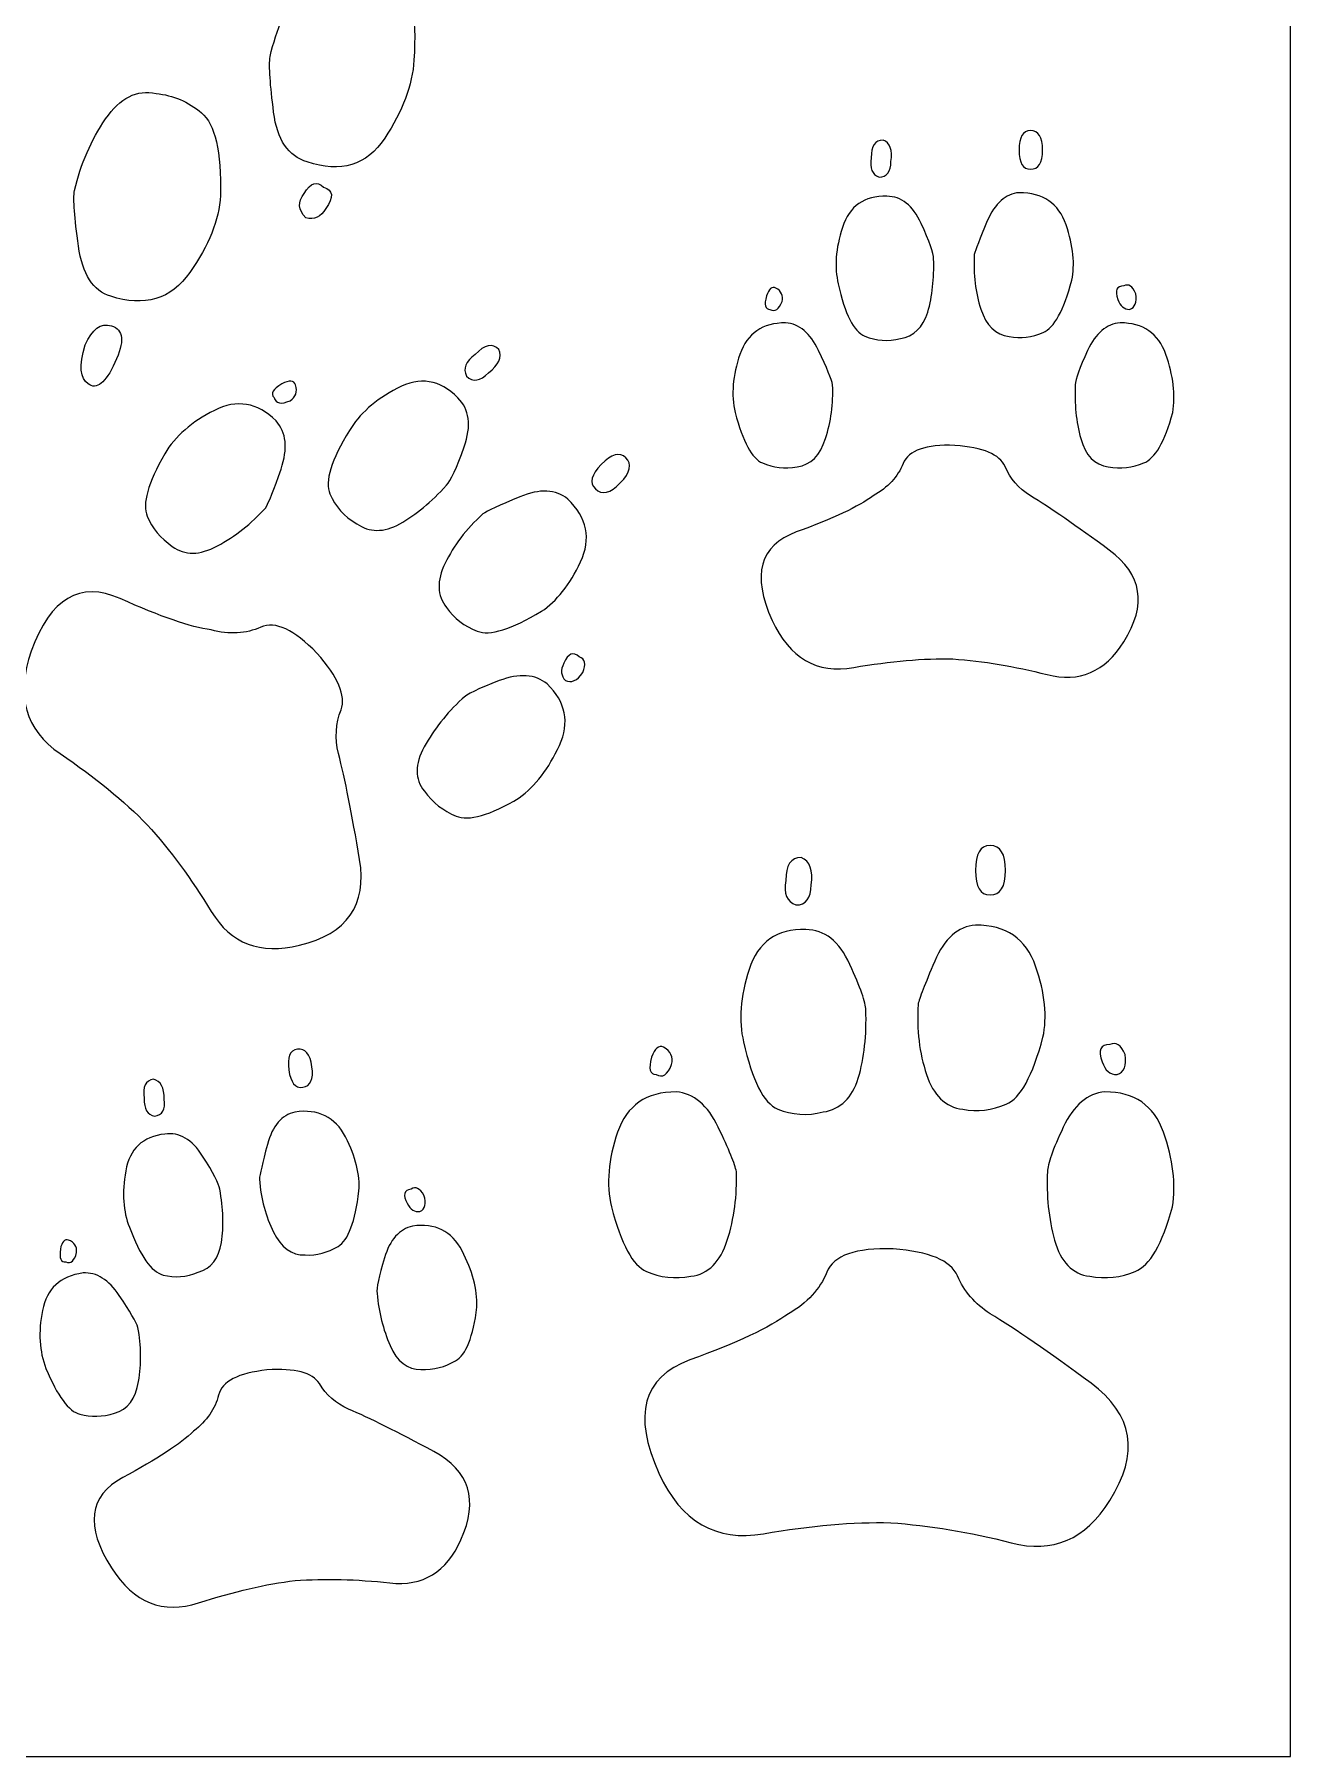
# Model space of a CAD drawing. Header units: centimetres. Extents: x -9.9 to 9.7, y -12.2 to 6.9.
# Drawn here: x -3.48 to -0.512, y -12.22 to -8.15 of the extents above; entities that cross this region are included whole.
import ezdxf

# ---------------------------------------------------------------- set-up
doc = ezdxf.new("R2010")
doc.units = ezdxf.units.CM
doc.header["$MEASUREMENT"] = 0
doc.layers.add('layer 1', color=7, linetype='Continuous')

msp = doc.modelspace()

# ---------------------------------------------------------------- linework, layer by layer
at = {"layer": 'layer 1', "color": 177, "lineweight": 9}
msp.add_lwpolyline([(-9.90571, -12.21967), (-0.51173, -12.21967), (-0.51173, 6.88143), (-9.90571, 6.88143), (-9.90571, -12.21967)], close=True, dxfattribs=at)
for points, knots in [([(-2.83544, -8.4515), (-2.75578, -8.4782), (-2.69476, -8.45978), (-2.6522, -8.39566), (-2.6522, -8.39566), (-2.60964, -8.33154), (-2.58638, -8.27003), (-2.58301, -8.21096), (-2.58301, -8.21096), (-2.57645, -8.10427), (-2.58885, -8.038), (-2.6202, -8.01214), (-2.6202, -8.01214), (-2.65213, -7.9861), (-2.68954, -7.96995), (-2.73277, -7.96487), (-2.73277, -7.96487), (-2.77682, -7.95826), (-2.81582, -7.97998), (-2.8501, -8.03121), (-2.8501, -8.03121), (-2.8838, -8.08261), (-2.90819, -8.13931), (-2.92305, -8.20266), (-2.92305, -8.20266), (-2.92594, -8.22544), (-2.92286, -8.26916), (-2.91458, -8.33422), (-2.91458, -8.33422), (-2.9063, -8.39929), (-2.88011, -8.43832), (-2.83544, -8.4515)], [0, 0, 0, 0, 0.1111111, 0.1111111, 0.1111111, 0.1111111, 0.2222222, 0.2222222, 0.2222222, 0.2222222, 0.3333333, 0.3333333, 0.3333333, 0.3333333, 0.4444444, 0.4444444, 0.4444444, 0.4444444, 0.5555556, 0.5555556, 0.5555556, 0.5555556, 0.6666667, 0.6666667, 0.6666667, 0.6666667, 0.7777778, 0.7777778, 0.7777778, 0.7777778, 1, 1, 1, 1]), ([(-3.29967, -8.76885), (-3.21983, -8.79496), (-3.15746, -8.7763), (-3.11255, -8.71287), (-3.11255, -8.71287), (-3.06764, -8.64945), (-3.04338, -8.58887), (-3.04036, -8.53098), (-3.04036, -8.53098), (-3.03837, -8.42678), (-3.05305, -8.36174), (-3.08498, -8.33571), (-3.08498, -8.33571), (-3.11615, -8.30926), (-3.15197, -8.29422), (-3.19226, -8.29), (-3.19226, -8.29), (-3.23797, -8.28035), (-3.27763, -8.29996), (-3.31156, -8.35001), (-3.31156, -8.35001), (-3.3455, -8.40006), (-3.37031, -8.456), (-3.38516, -8.51935), (-3.38516, -8.51935), (-3.38853, -8.53944), (-3.38546, -8.58316), (-3.37593, -8.6505), (-3.37593, -8.6505), (-3.36624, -8.71726), (-3.34081, -8.75671), (-3.29967, -8.76885)], [0, 0, 0, 0, 0.1111111, 0.1111111, 0.1111111, 0.1111111, 0.2222222, 0.2222222, 0.2222222, 0.2222222, 0.3333333, 0.3333333, 0.3333333, 0.3333333, 0.4444444, 0.4444444, 0.4444444, 0.4444444, 0.5555556, 0.5555556, 0.5555556, 0.5555556, 0.6666667, 0.6666667, 0.6666667, 0.6666667, 0.7777778, 0.7777778, 0.7777778, 0.7777778, 1, 1, 1, 1]), ([(-1.1262, -8.37775), (-1.10729, -8.37775), (-1.09762, -8.39287), (-1.09762, -8.42355), (-1.09762, -8.42355), (-1.09762, -8.4538), (-1.10729, -8.46892), (-1.1262, -8.46892), (-1.1262, -8.46892), (-1.14426, -8.46892), (-1.15309, -8.4538), (-1.15309, -8.42355), (-1.15309, -8.42355), (-1.15309, -8.39287), (-1.14426, -8.37775), (-1.1262, -8.37775)], [0, 0, 0, 0, 0.2, 0.2, 0.2, 0.2, 0.4, 0.4, 0.4, 0.4, 0.6, 0.6, 0.6, 0.6, 1, 1, 1, 1]), ([(-1.47452, -8.40001), (-1.45814, -8.40674), (-1.45183, -8.42355), (-1.45604, -8.45044), (-1.45604, -8.45044), (-1.45604, -8.47523), (-1.46528, -8.48741), (-1.48419, -8.48741), (-1.48419, -8.48741), (-1.50057, -8.48153), (-1.50688, -8.4664), (-1.50268, -8.44203), (-1.50268, -8.44203), (-1.50268, -8.41388), (-1.49343, -8.40001), (-1.47452, -8.40001)], [0, 0, 0, 0, 0.2, 0.2, 0.2, 0.2, 0.4, 0.4, 0.4, 0.4, 0.6, 0.6, 0.6, 0.6, 1, 1, 1, 1]), ([(-2.8386, -8.58347), (-2.8192, -8.5892), (-2.80297, -8.58184), (-2.79126, -8.56166), (-2.79126, -8.56166), (-2.77184, -8.5348), (-2.77397, -8.5182), (-2.79689, -8.51143), (-2.79689, -8.51143), (-2.812, -8.49548), (-2.82753, -8.50048), (-2.84214, -8.5262), (-2.84214, -8.5262), (-2.85831, -8.54635), (-2.85688, -8.5653), (-2.8386, -8.58347)], [0, 0, 0, 0, 0.2, 0.2, 0.2, 0.2, 0.4, 0.4, 0.4, 0.4, 0.6, 0.6, 0.6, 0.6, 1, 1, 1, 1]), ([(-1.4657, -8.53279), (-1.43125, -8.53279), (-1.40435, -8.55422), (-1.38461, -8.59708), (-1.38461, -8.59708), (-1.36486, -8.63952), (-1.35519, -8.66767), (-1.35519, -8.68069), (-1.35519, -8.68069), (-1.35351, -8.72733), (-1.35813, -8.76935), (-1.36906, -8.80633), (-1.36906, -8.80633), (-1.3804, -8.8433), (-1.40183, -8.86389), (-1.43377, -8.86893), (-1.43377, -8.86893), (-1.46318, -8.8765), (-1.49133, -8.87439), (-1.51738, -8.86347), (-1.51738, -8.86347), (-1.54385, -8.85255), (-1.56486, -8.81095), (-1.58041, -8.73952), (-1.58041, -8.73952), (-1.59007, -8.70128), (-1.58671, -8.65674), (-1.57032, -8.60632), (-1.57032, -8.60632), (-1.55394, -8.5559), (-1.51906, -8.53111), (-1.4657, -8.53279)], [0, 0, 0, 0, 0.1111111, 0.1111111, 0.1111111, 0.1111111, 0.2222222, 0.2222222, 0.2222222, 0.2222222, 0.3333333, 0.3333333, 0.3333333, 0.3333333, 0.4444444, 0.4444444, 0.4444444, 0.4444444, 0.5555556, 0.5555556, 0.5555556, 0.5555556, 0.6666667, 0.6666667, 0.6666667, 0.6666667, 0.7777778, 0.7777778, 0.7777778, 0.7777778, 1, 1, 1, 1]), ([(-1.15309, -8.52439), (-1.09636, -8.52439), (-1.05981, -8.5496), (-1.04216, -8.60002), (-1.04216, -8.60002), (-1.02493, -8.65044), (-1.02073, -8.69414), (-1.02872, -8.73111), (-1.02872, -8.73111), (-1.04762, -8.80254), (-1.07031, -8.84372), (-1.09636, -8.85465), (-1.09636, -8.85465), (-1.12284, -8.86599), (-1.14931, -8.86893), (-1.17662, -8.86389), (-1.17662, -8.86389), (-1.20855, -8.86011), (-1.23082, -8.83826), (-1.24343, -8.7996), (-1.24343, -8.7996), (-1.25645, -8.76053), (-1.26149, -8.71767), (-1.25897, -8.67061), (-1.25897, -8.67061), (-1.25645, -8.6601), (-1.24637, -8.63363), (-1.2283, -8.5912), (-1.2283, -8.5912), (-1.21023, -8.54918), (-1.18502, -8.52691), (-1.15309, -8.52439)], [0, 0, 0, 0, 0.1111111, 0.1111111, 0.1111111, 0.1111111, 0.2222222, 0.2222222, 0.2222222, 0.2222222, 0.3333333, 0.3333333, 0.3333333, 0.3333333, 0.4444444, 0.4444444, 0.4444444, 0.4444444, 0.5555556, 0.5555556, 0.5555556, 0.5555556, 0.6666667, 0.6666667, 0.6666667, 0.6666667, 0.7777778, 0.7777778, 0.7777778, 0.7777778, 1, 1, 1, 1]), ([(-1.72789, -8.7496), (-1.71486, -8.75717), (-1.70982, -8.76767), (-1.71318, -8.78154), (-1.71318, -8.78154), (-1.72075, -8.80044), (-1.72999, -8.80675), (-1.74176, -8.80002), (-1.74176, -8.80002), (-1.7531, -8.80002), (-1.75604, -8.78952), (-1.75016, -8.76809), (-1.75016, -8.76809), (-1.74428, -8.7517), (-1.73713, -8.7454), (-1.72789, -8.7496)], [0, 0, 0, 0, 0.2, 0.2, 0.2, 0.2, 0.4, 0.4, 0.4, 0.4, 0.6, 0.6, 0.6, 0.6, 1, 1, 1, 1]), ([(-0.9056, -8.74456), (-0.89426, -8.7391), (-0.88459, -8.74498), (-0.87745, -8.76305), (-0.87745, -8.76305), (-0.87409, -8.78364), (-0.87913, -8.79582), (-0.89216, -8.80002), (-0.89216, -8.80002), (-0.90518, -8.80002), (-0.91443, -8.79246), (-0.91947, -8.77649), (-0.91947, -8.77649), (-0.92745, -8.75548), (-0.92283, -8.74456), (-0.9056, -8.74456)], [0, 0, 0, 0, 0.2, 0.2, 0.2, 0.2, 0.4, 0.4, 0.4, 0.4, 0.6, 0.6, 0.6, 0.6, 1, 1, 1, 1]), ([(-3.35314, -8.97607), (-3.33264, -8.99106), (-3.3117, -8.97424), (-3.28973, -8.92577), (-3.28973, -8.92577), (-3.26624, -8.87647), (-3.26919, -8.84748), (-3.298, -8.83899), (-3.298, -8.83899), (-3.32327, -8.83153), (-3.34369, -8.84659), (-3.35984, -8.884), (-3.35984, -8.884), (-3.3744, -8.93338), (-3.37197, -8.96412), (-3.35314, -8.97607)], [0, 0, 0, 0, 0.2, 0.2, 0.2, 0.2, 0.4, 0.4, 0.4, 0.4, 0.6, 0.6, 0.6, 0.6, 1, 1, 1, 1]), ([(-1.70478, -8.83196), (-1.67243, -8.83448), (-1.6468, -8.85633), (-1.62705, -8.89708), (-1.62705, -8.89708), (-1.6073, -8.93826), (-1.59637, -8.96557), (-1.59385, -8.9786), (-1.59385, -8.9786), (-1.59217, -9.02272), (-1.59764, -9.06516), (-1.61066, -9.10549), (-1.61066, -9.10549), (-1.62327, -9.14541), (-1.64554, -9.16768), (-1.67747, -9.17188), (-1.67747, -9.17188), (-1.7073, -9.17692), (-1.73419, -9.17398), (-1.7594, -9.16306), (-1.7594, -9.16306), (-1.78461, -9.15255), (-1.80604, -9.11264), (-1.82411, -9.04373), (-1.82411, -9.04373), (-1.83378, -9.00213), (-1.82999, -8.95633), (-1.81277, -8.90633), (-1.81277, -8.90633), (-1.79554, -8.85675), (-1.75982, -8.83196), (-1.70478, -8.83196)], [0, 0, 0, 0, 0.1111111, 0.1111111, 0.1111111, 0.1111111, 0.2222222, 0.2222222, 0.2222222, 0.2222222, 0.3333333, 0.3333333, 0.3333333, 0.3333333, 0.4444444, 0.4444444, 0.4444444, 0.4444444, 0.5555556, 0.5555556, 0.5555556, 0.5555556, 0.6666667, 0.6666667, 0.6666667, 0.6666667, 0.7777778, 0.7777778, 0.7777778, 0.7777778, 1, 1, 1, 1]), ([(-0.91443, -8.83196), (-0.86022, -8.83196), (-0.82409, -8.85675), (-0.80644, -8.90633), (-0.80644, -8.90633), (-0.78879, -8.95633), (-0.78333, -9.00213), (-0.79006, -9.04373), (-0.79006, -9.04373), (-0.80896, -9.11264), (-0.83165, -9.15255), (-0.85854, -9.16306), (-0.85854, -9.16306), (-0.88502, -9.17398), (-0.91317, -9.17692), (-0.94258, -9.17188), (-0.94258, -9.17188), (-0.97451, -9.16768), (-0.99636, -9.14541), (-1.00729, -9.10549), (-1.00729, -9.10549), (-1.01821, -9.06516), (-1.02283, -9.02272), (-1.02031, -8.9786), (-1.02031, -8.9786), (-1.02031, -8.96557), (-1.01065, -8.93826), (-0.99132, -8.89708), (-0.99132, -8.89708), (-0.97199, -8.85633), (-0.94636, -8.83448), (-0.91443, -8.83196)], [0, 0, 0, 0, 0.1111111, 0.1111111, 0.1111111, 0.1111111, 0.2222222, 0.2222222, 0.2222222, 0.2222222, 0.3333333, 0.3333333, 0.3333333, 0.3333333, 0.4444444, 0.4444444, 0.4444444, 0.4444444, 0.5555556, 0.5555556, 0.5555556, 0.5555556, 0.6666667, 0.6666667, 0.6666667, 0.6666667, 0.7777778, 0.7777778, 0.7777778, 0.7777778, 1, 1, 1, 1]), ([(-2.38233, -8.89452), (-2.37434, -8.91286), (-2.38245, -8.93144), (-2.40701, -8.94992), (-2.40701, -8.94992), (-2.42651, -8.97001), (-2.44359, -8.97261), (-2.45891, -8.95773), (-2.45891, -8.95773), (-2.46756, -8.94008), (-2.46077, -8.92286), (-2.43819, -8.90642), (-2.43819, -8.90642), (-2.41604, -8.88361), (-2.39765, -8.87965), (-2.38233, -8.89452)], [0, 0, 0, 0, 0.2, 0.2, 0.2, 0.2, 0.4, 0.4, 0.4, 0.4, 0.6, 0.6, 0.6, 0.6, 1, 1, 1, 1]), ([(-2.86264, -8.97847), (-2.85803, -8.99484), (-2.86221, -9.00732), (-2.87584, -9.01591), (-2.87584, -9.01591), (-2.89684, -9.02528), (-2.90929, -9.02312), (-2.91354, -9.00842), (-2.91354, -9.00842), (-2.92273, -8.99949), (-2.91685, -8.98867), (-2.89522, -8.97593), (-2.89522, -8.97593), (-2.87757, -8.96728), (-2.86682, -8.96779), (-2.86264, -8.97847)], [0, 0, 0, 0, 0.2, 0.2, 0.2, 0.2, 0.4, 0.4, 0.4, 0.4, 0.6, 0.6, 0.6, 0.6, 1, 1, 1, 1]), ([(-2.47963, -9.00905), (-2.45171, -9.03615), (-2.44678, -9.07467), (-2.46449, -9.12493), (-2.46449, -9.12493), (-2.48187, -9.17486), (-2.49619, -9.20527), (-2.50644, -9.21582), (-2.50644, -9.21582), (-2.54176, -9.25494), (-2.57856, -9.28535), (-2.6165, -9.30671), (-2.6165, -9.30671), (-2.65478, -9.32775), (-2.68834, -9.32758), (-2.71819, -9.30654), (-2.71819, -9.30654), (-2.74797, -9.28953), (-2.76913, -9.26568), (-2.78164, -9.23634), (-2.78164, -9.23634), (-2.7945, -9.20666), (-2.7788, -9.15643), (-2.7352, -9.08632), (-2.7352, -9.08632), (-2.71295, -9.04773), (-2.67519, -9.01429), (-2.62225, -8.98632), (-2.62225, -8.98632), (-2.5693, -8.95836), (-2.52154, -8.96571), (-2.47963, -9.00905)], [0, 0, 0, 0, 0.1111111, 0.1111111, 0.1111111, 0.1111111, 0.2222222, 0.2222222, 0.2222222, 0.2222222, 0.3333333, 0.3333333, 0.3333333, 0.3333333, 0.4444444, 0.4444444, 0.4444444, 0.4444444, 0.5555556, 0.5555556, 0.5555556, 0.5555556, 0.6666667, 0.6666667, 0.6666667, 0.6666667, 0.7777778, 0.7777778, 0.7777778, 0.7777778, 1, 1, 1, 1]), ([(-2.9087, -9.06338), (-2.88446, -9.09087), (-2.88088, -9.12874), (-2.89695, -9.1773), (-2.89695, -9.1773), (-2.91334, -9.2262), (-2.92597, -9.25693), (-2.93417, -9.26946), (-2.93417, -9.26946), (-2.96752, -9.30653), (-3.00533, -9.33662), (-3.04762, -9.35906), (-3.04762, -9.35906), (-3.08923, -9.38149), (-3.12479, -9.38201), (-3.15397, -9.3603), (-3.15397, -9.3603), (-3.18211, -9.34091), (-3.20159, -9.31738), (-3.21342, -9.28869), (-3.21342, -9.28869), (-3.22559, -9.26035), (-3.21155, -9.21115), (-3.17198, -9.1411), (-3.17198, -9.1411), (-3.14709, -9.09979), (-3.10799, -9.06565), (-3.0547, -9.03869), (-3.0547, -9.03869), (-3.00174, -9.01207), (-2.9533, -9.02008), (-2.9087, -9.06338)], [0, 0, 0, 0, 0.1111111, 0.1111111, 0.1111111, 0.1111111, 0.2222222, 0.2222222, 0.2222222, 0.2222222, 0.3333333, 0.3333333, 0.3333333, 0.3333333, 0.4444444, 0.4444444, 0.4444444, 0.4444444, 0.5555556, 0.5555556, 0.5555556, 0.5555556, 0.6666667, 0.6666667, 0.6666667, 0.6666667, 0.7777778, 0.7777778, 0.7777778, 0.7777778, 1, 1, 1, 1]), ([(-2.08256, -9.1505), (-2.06724, -9.16537), (-2.07131, -9.18523), (-2.09544, -9.21008), (-2.09544, -9.21008), (-2.11924, -9.2346), (-2.13897, -9.23925), (-2.15429, -9.22438), (-2.15429, -9.22438), (-2.16893, -9.21016), (-2.16418, -9.19097), (-2.14038, -9.16645), (-2.14038, -9.16645), (-2.11625, -9.1416), (-2.0972, -9.13628), (-2.08256, -9.1505)], [0, 0, 0, 0, 0.2, 0.2, 0.2, 0.2, 0.4, 0.4, 0.4, 0.4, 0.6, 0.6, 0.6, 0.6, 1, 1, 1, 1]), ([(-1.30477, -9.12146), (-1.23796, -9.12608), (-1.19889, -9.14289), (-1.18628, -9.17104), (-1.18628, -9.17104), (-1.1741, -9.19961), (-1.15393, -9.22272), (-1.1262, -9.24079), (-1.1262, -9.24079), (-1.07998, -9.26852), (-1.01821, -9.31138), (-0.94006, -9.36894), (-0.94006, -9.36894), (-0.86233, -9.42609), (-0.85056, -9.49836), (-0.9056, -9.58533), (-0.9056, -9.58533), (-0.95014, -9.65676), (-1.01065, -9.68282), (-1.08712, -9.66307), (-1.08712, -9.66307), (-1.16401, -9.64332), (-1.23796, -9.63113), (-1.30939, -9.62609), (-1.30939, -9.62609), (-1.3783, -9.62441), (-1.45646, -9.63113), (-1.54385, -9.64626), (-1.54385, -9.64626), (-1.63125, -9.66139), (-1.69554, -9.62441), (-1.73671, -9.53491), (-1.73671, -9.53491), (-1.78503, -9.42735), (-1.76613, -9.35802), (-1.67957, -9.32609), (-1.67957, -9.32609), (-1.59301, -9.29457), (-1.53251, -9.266), (-1.49763, -9.24079), (-1.49763, -9.24079), (-1.46318, -9.22104), (-1.43965, -9.19541), (-1.42704, -9.16432), (-1.42704, -9.16432), (-1.41444, -9.13322), (-1.37368, -9.11894), (-1.30477, -9.12146)], [0, 0, 0, 0, 0.0769231, 0.0769231, 0.0769231, 0.0769231, 0.1538462, 0.1538462, 0.1538462, 0.1538462, 0.2307692, 0.2307692, 0.2307692, 0.2307692, 0.3076923, 0.3076923, 0.3076923, 0.3076923, 0.3846154, 0.3846154, 0.3846154, 0.3846154, 0.4615385, 0.4615385, 0.4615385, 0.4615385, 0.5384615, 0.5384615, 0.5384615, 0.5384615, 0.6153846, 0.6153846, 0.6153846, 0.6153846, 0.6923077, 0.6923077, 0.6923077, 0.6923077, 0.7692308, 0.7692308, 0.7692308, 0.7692308, 0.8461538, 0.8461538, 0.8461538, 0.8461538, 1, 1, 1, 1]), ([(-2.21971, -9.24816), (-2.17375, -9.29279), (-2.16396, -9.34197), (-2.18933, -9.39671), (-2.18933, -9.39671), (-2.21503, -9.45112), (-2.24601, -9.48983), (-2.28156, -9.51351), (-2.28156, -9.51351), (-2.35308, -9.55651), (-2.40385, -9.57203), (-2.43356, -9.56039), (-2.43356, -9.56039), (-2.46393, -9.54876), (-2.48769, -9.53032), (-2.50586, -9.50475), (-2.50586, -9.50475), (-2.52876, -9.47656), (-2.52961, -9.44134), (-2.50942, -9.4001), (-2.50942, -9.4001), (-2.48923, -9.35819), (-2.4596, -9.3195), (-2.42054, -9.28335), (-2.42054, -9.28335), (-2.41023, -9.27682), (-2.38124, -9.2633), (-2.33321, -9.24313), (-2.33321, -9.24313), (-2.28552, -9.2233), (-2.24757, -9.22508), (-2.21971, -9.24816)], [0, 0, 0, 0, 0.1111111, 0.1111111, 0.1111111, 0.1111111, 0.2222222, 0.2222222, 0.2222222, 0.2222222, 0.3333333, 0.3333333, 0.3333333, 0.3333333, 0.4444444, 0.4444444, 0.4444444, 0.4444444, 0.5555556, 0.5555556, 0.5555556, 0.5555556, 0.6666667, 0.6666667, 0.6666667, 0.6666667, 0.7777778, 0.7777778, 0.7777778, 0.7777778, 1, 1, 1, 1]), ([(-2.81232, -9.61263), (-2.76182, -9.66893), (-2.74338, -9.71329), (-2.75531, -9.74602), (-2.75531, -9.74602), (-2.76792, -9.77876), (-2.76976, -9.81335), (-2.7615, -9.84981), (-2.7615, -9.84981), (-2.74586, -9.90864), (-2.72953, -9.99195), (-2.71149, -10.10008), (-2.71149, -10.10008), (-2.69346, -10.20753), (-2.74078, -10.27534), (-2.8538, -10.30252), (-2.8538, -10.30252), (-2.94608, -10.32536), (-3.0156, -10.29887), (-3.06203, -10.22271), (-3.06203, -10.22271), (-3.1088, -10.14622), (-3.15914, -10.07817), (-3.21305, -10.01789), (-3.21305, -10.01789), (-3.26756, -9.96232), (-3.33618, -9.90629), (-3.41889, -9.84979), (-3.41889, -9.84979), (-3.50161, -9.7933), (-3.52461, -9.71276), (-3.48757, -9.60785), (-3.48757, -9.60785), (-3.4421, -9.48268), (-3.37224, -9.44138), (-3.27699, -9.48359), (-3.27699, -9.48359), (-3.18206, -9.52615), (-3.11056, -9.5506), (-3.06247, -9.55761), (-3.06247, -9.55761), (-3.01901, -9.56871), (-2.97978, -9.56645), (-2.94511, -9.55117), (-2.94511, -9.55117), (-2.91044, -9.53589), (-2.86617, -9.55638), (-2.81232, -9.61263)], [0, 0, 0, 0, 0.0769231, 0.0769231, 0.0769231, 0.0769231, 0.1538462, 0.1538462, 0.1538462, 0.1538462, 0.2307692, 0.2307692, 0.2307692, 0.2307692, 0.3076923, 0.3076923, 0.3076923, 0.3076923, 0.3846154, 0.3846154, 0.3846154, 0.3846154, 0.4615385, 0.4615385, 0.4615385, 0.4615385, 0.5384615, 0.5384615, 0.5384615, 0.5384615, 0.6153846, 0.6153846, 0.6153846, 0.6153846, 0.6923077, 0.6923077, 0.6923077, 0.6923077, 0.7692308, 0.7692308, 0.7692308, 0.7692308, 0.8461538, 0.8461538, 0.8461538, 0.8461538, 1, 1, 1, 1]), ([(-2.19239, -9.62126), (-2.1789, -9.62575), (-2.17569, -9.63812), (-2.18412, -9.65838), (-2.18412, -9.65838), (-2.19759, -9.67771), (-2.21126, -9.68362), (-2.22512, -9.67677), (-2.22512, -9.67677), (-2.23568, -9.66653), (-2.23722, -9.65313), (-2.22874, -9.63622), (-2.22874, -9.63622), (-2.21868, -9.61292), (-2.20634, -9.6077), (-2.19239, -9.62126)], [0, 0, 0, 0, 0.2, 0.2, 0.2, 0.2, 0.4, 0.4, 0.4, 0.4, 0.6, 0.6, 0.6, 0.6, 1, 1, 1, 1]), ([(-2.26829, -9.68513), (-2.22437, -9.72777), (-2.21459, -9.77628), (-2.2393, -9.83034), (-2.2393, -9.83034), (-2.26433, -9.88474), (-2.29593, -9.92615), (-2.3341, -9.95456), (-2.3341, -9.95456), (-2.40363, -9.99552), (-2.45342, -10.01002), (-2.48347, -9.99738), (-2.48347, -9.99738), (-2.51352, -9.9854), (-2.53864, -9.96564), (-2.55851, -9.93842), (-2.55851, -9.93842), (-2.58108, -9.90989), (-2.58126, -9.87466), (-2.55871, -9.83372), (-2.55871, -9.83372), (-2.53583, -9.79244), (-2.50619, -9.75442), (-2.46944, -9.72065), (-2.46944, -9.72065), (-2.4592, -9.7101), (-2.42988, -9.69557), (-2.38183, -9.67741), (-2.38183, -9.67741), (-2.3341, -9.65959), (-2.29615, -9.66205), (-2.26829, -9.68513)], [0, 0, 0, 0, 0.1111111, 0.1111111, 0.1111111, 0.1111111, 0.2222222, 0.2222222, 0.2222222, 0.2222222, 0.3333333, 0.3333333, 0.3333333, 0.3333333, 0.4444444, 0.4444444, 0.4444444, 0.4444444, 0.5555556, 0.5555556, 0.5555556, 0.5555556, 0.6666667, 0.6666667, 0.6666667, 0.6666667, 0.7777778, 0.7777778, 0.7777778, 0.7777778, 1, 1, 1, 1]), ([(-1.22176, -10.06687), (-1.19752, -10.06687), (-1.18513, -10.08626), (-1.18513, -10.12559), (-1.18513, -10.12559), (-1.18513, -10.16437), (-1.19752, -10.18376), (-1.22176, -10.18376), (-1.22176, -10.18376), (-1.24493, -10.18376), (-1.25624, -10.16437), (-1.25624, -10.12559), (-1.25624, -10.12559), (-1.25624, -10.08626), (-1.24493, -10.06687), (-1.22176, -10.06687)], [0, 0, 0, 0, 0.2, 0.2, 0.2, 0.2, 0.4, 0.4, 0.4, 0.4, 0.6, 0.6, 0.6, 0.6, 1, 1, 1, 1]), ([(-1.66831, -10.09542), (-1.6473, -10.10404), (-1.63922, -10.12559), (-1.64461, -10.16006), (-1.64461, -10.16006), (-1.64461, -10.19184), (-1.65646, -10.20746), (-1.6807, -10.20746), (-1.6807, -10.20746), (-1.70171, -10.19992), (-1.70979, -10.18053), (-1.7044, -10.14929), (-1.7044, -10.14929), (-1.7044, -10.1132), (-1.69255, -10.09542), (-1.66831, -10.09542)], [0, 0, 0, 0, 0.2, 0.2, 0.2, 0.2, 0.4, 0.4, 0.4, 0.4, 0.6, 0.6, 0.6, 0.6, 1, 1, 1, 1]), ([(-1.657, -10.26564), (-1.61283, -10.26564), (-1.57835, -10.29311), (-1.55304, -10.34805), (-1.55304, -10.34805), (-1.52772, -10.40246), (-1.51533, -10.43855), (-1.51533, -10.45524), (-1.51533, -10.45524), (-1.51318, -10.51503), (-1.5191, -10.5689), (-1.53311, -10.6163), (-1.53311, -10.6163), (-1.54765, -10.6637), (-1.57512, -10.6901), (-1.61606, -10.69656), (-1.61606, -10.69656), (-1.65377, -10.70626), (-1.68986, -10.70356), (-1.72325, -10.68956), (-1.72325, -10.68956), (-1.75719, -10.67555), (-1.78412, -10.62223), (-1.80405, -10.53066), (-1.80405, -10.53066), (-1.81644, -10.48164), (-1.81213, -10.42454), (-1.79112, -10.3599), (-1.79112, -10.3599), (-1.77012, -10.29526), (-1.72541, -10.26348), (-1.657, -10.26564)], [0, 0, 0, 0, 0.1111111, 0.1111111, 0.1111111, 0.1111111, 0.2222222, 0.2222222, 0.2222222, 0.2222222, 0.3333333, 0.3333333, 0.3333333, 0.3333333, 0.4444444, 0.4444444, 0.4444444, 0.4444444, 0.5555556, 0.5555556, 0.5555556, 0.5555556, 0.6666667, 0.6666667, 0.6666667, 0.6666667, 0.7777778, 0.7777778, 0.7777778, 0.7777778, 1, 1, 1, 1]), ([(-1.25624, -10.25486), (-1.18352, -10.25486), (-1.13666, -10.28718), (-1.11403, -10.35182), (-1.11403, -10.35182), (-1.09195, -10.41646), (-1.08656, -10.47248), (-1.0968, -10.51988), (-1.0968, -10.51988), (-1.12104, -10.61145), (-1.15012, -10.66424), (-1.18352, -10.67825), (-1.18352, -10.67825), (-1.21745, -10.69279), (-1.25139, -10.69656), (-1.2864, -10.6901), (-1.2864, -10.6901), (-1.32734, -10.68525), (-1.35589, -10.65724), (-1.37205, -10.60768), (-1.37205, -10.60768), (-1.38875, -10.55759), (-1.39521, -10.50265), (-1.39198, -10.44232), (-1.39198, -10.44232), (-1.38875, -10.42885), (-1.37582, -10.39492), (-1.35266, -10.34051), (-1.35266, -10.34051), (-1.3295, -10.28665), (-1.29718, -10.2581), (-1.25624, -10.25486)], [0, 0, 0, 0, 0.1111111, 0.1111111, 0.1111111, 0.1111111, 0.2222222, 0.2222222, 0.2222222, 0.2222222, 0.3333333, 0.3333333, 0.3333333, 0.3333333, 0.4444444, 0.4444444, 0.4444444, 0.4444444, 0.5555556, 0.5555556, 0.5555556, 0.5555556, 0.6666667, 0.6666667, 0.6666667, 0.6666667, 0.7777778, 0.7777778, 0.7777778, 0.7777778, 1, 1, 1, 1]), ([(-1.99312, -10.54358), (-1.97642, -10.55328), (-1.96996, -10.56675), (-1.97427, -10.58452), (-1.97427, -10.58452), (-1.98396, -10.60876), (-1.99581, -10.61684), (-2.0109, -10.60822), (-2.0109, -10.60822), (-2.02544, -10.60822), (-2.02921, -10.59476), (-2.02167, -10.56728), (-2.02167, -10.56728), (-2.01413, -10.54628), (-2.00497, -10.5382), (-1.99312, -10.54358)], [0, 0, 0, 0, 0.2, 0.2, 0.2, 0.2, 0.4, 0.4, 0.4, 0.4, 0.6, 0.6, 0.6, 0.6, 1, 1, 1, 1]), ([(-0.93897, -10.53712), (-0.92443, -10.53012), (-0.91204, -10.53766), (-0.90288, -10.56082), (-0.90288, -10.56082), (-0.89857, -10.58722), (-0.90503, -10.60284), (-0.92173, -10.60822), (-0.92173, -10.60822), (-0.93843, -10.60822), (-0.95028, -10.59853), (-0.95675, -10.57806), (-0.95675, -10.57806), (-0.96698, -10.55112), (-0.96105, -10.53712), (-0.93897, -10.53712)], [0, 0, 0, 0, 0.2, 0.2, 0.2, 0.2, 0.4, 0.4, 0.4, 0.4, 0.6, 0.6, 0.6, 0.6, 1, 1, 1, 1]), ([(-2.85858, -10.54847), (-2.83996, -10.54582), (-2.82832, -10.55937), (-2.82402, -10.58958), (-2.82402, -10.58958), (-2.81978, -10.61939), (-2.82718, -10.63565), (-2.84581, -10.63829), (-2.84581, -10.63829), (-2.86361, -10.64083), (-2.87442, -10.62716), (-2.87866, -10.59736), (-2.87866, -10.59736), (-2.88296, -10.56714), (-2.87638, -10.551), (-2.85858, -10.54847)], [0, 0, 0, 0, 0.2, 0.2, 0.2, 0.2, 0.4, 0.4, 0.4, 0.4, 0.6, 0.6, 0.6, 0.6, 1, 1, 1, 1]), ([(-3.19863, -10.61922), (-3.18154, -10.62355), (-3.17298, -10.63922), (-3.17335, -10.66631), (-3.17335, -10.66631), (-3.16987, -10.69073), (-3.17727, -10.70403), (-3.1959, -10.70668), (-3.1959, -10.70668), (-3.21287, -10.70318), (-3.2212, -10.68916), (-3.22047, -10.66456), (-3.22047, -10.66456), (-3.22442, -10.63683), (-3.21725, -10.62187), (-3.19863, -10.61922)], [0, 0, 0, 0, 0.2, 0.2, 0.2, 0.2, 0.4, 0.4, 0.4, 0.4, 0.6, 0.6, 0.6, 0.6, 1, 1, 1, 1]), ([(-1.96349, -10.64916), (-1.92202, -10.65239), (-1.88916, -10.6804), (-1.86384, -10.73265), (-1.86384, -10.73265), (-1.83853, -10.78544), (-1.82452, -10.82045), (-1.82129, -10.83715), (-1.82129, -10.83715), (-1.81913, -10.89371), (-1.82614, -10.94811), (-1.84283, -10.99983), (-1.84283, -10.99983), (-1.85899, -11.051), (-1.88754, -11.07955), (-1.92848, -11.08493), (-1.92848, -11.08493), (-1.96673, -11.0914), (-2.0012, -11.08763), (-2.03352, -11.07362), (-2.03352, -11.07362), (-2.06584, -11.06016), (-2.09331, -11.00898), (-2.11647, -10.92064), (-2.11647, -10.92064), (-2.12886, -10.86732), (-2.12401, -10.8086), (-2.10193, -10.7445), (-2.10193, -10.7445), (-2.07984, -10.68094), (-2.03406, -10.64916), (-1.96349, -10.64916)], [0, 0, 0, 0, 0.1111111, 0.1111111, 0.1111111, 0.1111111, 0.2222222, 0.2222222, 0.2222222, 0.2222222, 0.3333333, 0.3333333, 0.3333333, 0.3333333, 0.4444444, 0.4444444, 0.4444444, 0.4444444, 0.5555556, 0.5555556, 0.5555556, 0.5555556, 0.6666667, 0.6666667, 0.6666667, 0.6666667, 0.7777778, 0.7777778, 0.7777778, 0.7777778, 1, 1, 1, 1]), ([(-0.95028, -10.64916), (-0.88079, -10.64916), (-0.83447, -10.68094), (-0.81185, -10.7445), (-0.81185, -10.7445), (-0.78922, -10.8086), (-0.78222, -10.86732), (-0.79084, -10.92064), (-0.79084, -10.92064), (-0.81508, -11.00898), (-0.84417, -11.06016), (-0.87864, -11.07362), (-0.87864, -11.07362), (-0.91258, -11.08763), (-0.94867, -11.0914), (-0.98637, -11.08493), (-0.98637, -11.08493), (-1.02731, -11.07955), (-1.05532, -11.051), (-1.06932, -10.99983), (-1.06932, -10.99983), (-1.08333, -10.94811), (-1.08925, -10.89371), (-1.08602, -10.83715), (-1.08602, -10.83715), (-1.08602, -10.82045), (-1.07363, -10.78544), (-1.04886, -10.73265), (-1.04886, -10.73265), (-1.02408, -10.6804), (-0.99122, -10.65239), (-0.95028, -10.64916)], [0, 0, 0, 0, 0.1111111, 0.1111111, 0.1111111, 0.1111111, 0.2222222, 0.2222222, 0.2222222, 0.2222222, 0.3333333, 0.3333333, 0.3333333, 0.3333333, 0.4444444, 0.4444444, 0.4444444, 0.4444444, 0.5555556, 0.5555556, 0.5555556, 0.5555556, 0.6666667, 0.6666667, 0.6666667, 0.6666667, 0.7777778, 0.7777778, 0.7777778, 0.7777778, 1, 1, 1, 1]), ([(-2.86453, -10.6967), (-2.80864, -10.68876), (-2.7691, -10.70847), (-2.74464, -10.75567), (-2.74464, -10.75567), (-2.72061, -10.80293), (-2.71034, -10.84539), (-2.71303, -10.88294), (-2.71303, -10.88294), (-2.72164, -10.95596), (-2.73823, -10.9997), (-2.76236, -11.01412), (-2.76236, -11.01412), (-2.78685, -11.029), (-2.81252, -11.03561), (-2.84013, -11.03447), (-2.84013, -11.03447), (-2.87212, -11.03522), (-2.89712, -11.01682), (-2.91496, -10.9805), (-2.91496, -10.9805), (-2.93326, -10.94383), (-2.94424, -10.90231), (-2.94835, -10.8556), (-2.94835, -10.8556), (-2.94734, -10.8449), (-2.94111, -10.8174), (-2.92926, -10.77306), (-2.92926, -10.77306), (-2.91735, -10.72914), (-2.89563, -10.70366), (-2.86453, -10.6967)], [0, 0, 0, 0, 0.1111111, 0.1111111, 0.1111111, 0.1111111, 0.2222222, 0.2222222, 0.2222222, 0.2222222, 0.3333333, 0.3333333, 0.3333333, 0.3333333, 0.4444444, 0.4444444, 0.4444444, 0.4444444, 0.5555556, 0.5555556, 0.5555556, 0.5555556, 0.6666667, 0.6666667, 0.6666667, 0.6666667, 0.7777778, 0.7777778, 0.7777778, 0.7777778, 1, 1, 1, 1]), ([(-3.17133, -10.74879), (-3.13738, -10.74396), (-3.10789, -10.76131), (-3.08242, -10.80076), (-3.08242, -10.80076), (-3.05702, -10.8398), (-3.04356, -10.86618), (-3.04173, -10.87902), (-3.04173, -10.87902), (-3.03354, -10.92473), (-3.0322, -10.96677), (-3.03778, -11.00473), (-3.03778, -11.00473), (-3.04378, -11.04275), (-3.06201, -11.06603), (-3.09276, -11.07548), (-3.09276, -11.07548), (-3.12067, -11.08705), (-3.1487, -11.08892), (-3.1759, -11.08181), (-3.1759, -11.08181), (-3.20351, -11.07476), (-3.23004, -11.03672), (-3.25536, -10.96853), (-3.25536, -10.96853), (-3.27024, -10.93222), (-3.27317, -10.88787), (-3.26409, -10.8359), (-3.26409, -10.8359), (-3.25502, -10.78393), (-3.22413, -10.75462), (-3.17133, -10.74879)], [0, 0, 0, 0, 0.1111111, 0.1111111, 0.1111111, 0.1111111, 0.2222222, 0.2222222, 0.2222222, 0.2222222, 0.3333333, 0.3333333, 0.3333333, 0.3333333, 0.4444444, 0.4444444, 0.4444444, 0.4444444, 0.5555556, 0.5555556, 0.5555556, 0.5555556, 0.6666667, 0.6666667, 0.6666667, 0.6666667, 0.7777778, 0.7777778, 0.7777778, 0.7777778, 1, 1, 1, 1]), ([(-2.58986, -10.87893), (-2.57944, -10.87196), (-2.5691, -10.8764), (-2.55953, -10.8932), (-2.55953, -10.8932), (-2.55333, -10.91301), (-2.55659, -10.92572), (-2.56884, -10.93169), (-2.56884, -10.93169), (-2.58167, -10.93351), (-2.59184, -10.92736), (-2.59904, -10.91233), (-2.59904, -10.91233), (-2.60985, -10.89276), (-2.60683, -10.88134), (-2.58986, -10.87893)], [0, 0, 0, 0, 0.2, 0.2, 0.2, 0.2, 0.4, 0.4, 0.4, 0.4, 0.6, 0.6, 0.6, 0.6, 1, 1, 1, 1]), ([(-2.5863, -10.96627), (-2.5329, -10.95867), (-2.49383, -10.97803), (-2.46949, -11.0244), (-2.46949, -11.0244), (-2.4451, -11.07119), (-2.4333, -11.11555), (-2.43409, -11.15747), (-2.43409, -11.15747), (-2.44307, -11.22801), (-2.45982, -11.27051), (-2.48485, -11.28463), (-2.48485, -11.28463), (-2.50939, -11.2991), (-2.53672, -11.30594), (-2.5664, -11.3051), (-2.5664, -11.3051), (-2.59845, -11.30543), (-2.62309, -11.28656), (-2.63945, -11.24876), (-2.63945, -11.24876), (-2.65587, -11.21055), (-2.66637, -11.16939), (-2.67006, -11.12557), (-2.67006, -11.12557), (-2.67189, -11.11274), (-2.6662, -11.08448), (-2.65293, -11.04121), (-2.65293, -11.04121), (-2.6396, -10.99834), (-2.61741, -10.97323), (-2.5863, -10.96627)], [0, 0, 0, 0, 0.1111111, 0.1111111, 0.1111111, 0.1111111, 0.2222222, 0.2222222, 0.2222222, 0.2222222, 0.3333333, 0.3333333, 0.3333333, 0.3333333, 0.4444444, 0.4444444, 0.4444444, 0.4444444, 0.5555556, 0.5555556, 0.5555556, 0.5555556, 0.6666667, 0.6666667, 0.6666667, 0.6666667, 0.7777778, 0.7777778, 0.7777778, 0.7777778, 1, 1, 1, 1]), ([(-3.39925, -10.99913), (-3.38535, -11.00476), (-3.37891, -11.0144), (-3.38028, -11.02853), (-3.38028, -11.02853), (-3.38508, -11.04822), (-3.39331, -11.05573), (-3.40584, -11.05075), (-3.40584, -11.05075), (-3.41702, -11.05234), (-3.42139, -11.0424), (-3.41859, -11.02047), (-3.41859, -11.02047), (-3.4151, -11.0035), (-3.40894, -10.99629), (-3.39925, -10.99913)], [0, 0, 0, 0, 0.2, 0.2, 0.2, 0.2, 0.4, 0.4, 0.4, 0.4, 0.6, 0.6, 0.6, 0.6, 1, 1, 1, 1]), ([(-1.45069, -11.02029), (-1.36505, -11.02622), (-1.31495, -11.04777), (-1.29879, -11.08386), (-1.29879, -11.08386), (-1.28317, -11.12048), (-1.25731, -11.15011), (-1.22176, -11.17327), (-1.22176, -11.17327), (-1.16251, -11.20882), (-1.08333, -11.26377), (-0.98314, -11.33756), (-0.98314, -11.33756), (-0.88349, -11.41082), (-0.86841, -11.50347), (-0.93897, -11.61497), (-0.93897, -11.61497), (-0.99607, -11.70654), (-1.07363, -11.73994), (-1.17167, -11.71462), (-1.17167, -11.71462), (-1.27024, -11.68931), (-1.36505, -11.67368), (-1.45662, -11.66722), (-1.45662, -11.66722), (-1.54496, -11.66507), (-1.64515, -11.67368), (-1.75719, -11.69308), (-1.75719, -11.69308), (-1.86923, -11.71247), (-1.95164, -11.66507), (-2.00443, -11.55033), (-2.00443, -11.55033), (-2.06638, -11.41244), (-2.04214, -11.32356), (-1.93117, -11.28262), (-1.93117, -11.28262), (-1.82021, -11.24222), (-1.74264, -11.20559), (-1.69794, -11.17327), (-1.69794, -11.17327), (-1.65377, -11.14796), (-1.6236, -11.1151), (-1.60744, -11.07524), (-1.60744, -11.07524), (-1.59128, -11.03538), (-1.53903, -11.01706), (-1.45069, -11.02029)], [0, 0, 0, 0, 0.0769231, 0.0769231, 0.0769231, 0.0769231, 0.1538462, 0.1538462, 0.1538462, 0.1538462, 0.2307692, 0.2307692, 0.2307692, 0.2307692, 0.3076923, 0.3076923, 0.3076923, 0.3076923, 0.3846154, 0.3846154, 0.3846154, 0.3846154, 0.4615385, 0.4615385, 0.4615385, 0.4615385, 0.5384615, 0.5384615, 0.5384615, 0.5384615, 0.6153846, 0.6153846, 0.6153846, 0.6153846, 0.6923077, 0.6923077, 0.6923077, 0.6923077, 0.7692308, 0.7692308, 0.7692308, 0.7692308, 0.8461538, 0.8461538, 0.8461538, 0.8461538, 1, 1, 1, 1]), ([(-3.36494, -11.07703), (-3.33271, -11.07498), (-3.3044, -11.09291), (-3.27923, -11.1303), (-3.27923, -11.1303), (-3.254, -11.1681), (-3.23941, -11.19347), (-3.2351, -11.20595), (-3.2351, -11.20595), (-3.22727, -11.24918), (-3.2267, -11.29175), (-3.23388, -11.33332), (-3.23388, -11.33332), (-3.2407, -11.37441), (-3.25952, -11.39947), (-3.29039, -11.40809), (-3.29039, -11.40809), (-3.31908, -11.41723), (-3.34598, -11.4181), (-3.37235, -11.41088), (-3.37235, -11.41088), (-3.39866, -11.40406), (-3.42536, -11.36774), (-3.45282, -11.30238), (-3.45282, -11.30238), (-3.46817, -11.26276), (-3.47086, -11.21711), (-3.4609, -11.16543), (-3.4609, -11.16543), (-3.45088, -11.11417), (-3.41916, -11.08474), (-3.36494, -11.07703)], [0, 0, 0, 0, 0.1111111, 0.1111111, 0.1111111, 0.1111111, 0.2222222, 0.2222222, 0.2222222, 0.2222222, 0.3333333, 0.3333333, 0.3333333, 0.3333333, 0.4444444, 0.4444444, 0.4444444, 0.4444444, 0.5555556, 0.5555556, 0.5555556, 0.5555556, 0.6666667, 0.6666667, 0.6666667, 0.6666667, 0.7777778, 0.7777778, 0.7777778, 0.7777778, 1, 1, 1, 1]), ([(-2.93029, -11.30618), (-2.86382, -11.30137), (-2.82297, -11.31245), (-2.80661, -11.33842), (-2.80661, -11.33842), (-2.7906, -11.36486), (-2.76749, -11.3848), (-2.73764, -11.39872), (-2.73764, -11.39872), (-2.68822, -11.41956), (-2.62136, -11.45313), (-2.5363, -11.49889), (-2.5363, -11.49889), (-2.45171, -11.54429), (-2.42999, -11.61384), (-2.47203, -11.70724), (-2.47203, -11.70724), (-2.5059, -11.78385), (-2.56185, -11.818), (-2.63996, -11.80926), (-2.63996, -11.80926), (-2.71848, -11.80058), (-2.79304, -11.79894), (-2.86412, -11.80398), (-2.86412, -11.80398), (-2.93224, -11.81198), (-3.0083, -11.82956), (-3.09228, -11.85671), (-3.09228, -11.85671), (-3.17626, -11.88386), (-3.24477, -11.85644), (-3.29788, -11.77404), (-3.29788, -11.77404), (-3.36056, -11.67484), (-3.35165, -11.60389), (-3.27085, -11.5603), (-3.27085, -11.5603), (-3.19, -11.51712), (-3.13439, -11.4805), (-3.10357, -11.45077), (-3.10357, -11.45077), (-3.07239, -11.42649), (-3.0528, -11.39794), (-3.04474, -11.36554), (-3.04474, -11.36554), (-3.03668, -11.33314), (-2.99853, -11.31336), (-2.93029, -11.30618)], [0, 0, 0, 0, 0.0769231, 0.0769231, 0.0769231, 0.0769231, 0.1538462, 0.1538462, 0.1538462, 0.1538462, 0.2307692, 0.2307692, 0.2307692, 0.2307692, 0.3076923, 0.3076923, 0.3076923, 0.3076923, 0.3846154, 0.3846154, 0.3846154, 0.3846154, 0.4615385, 0.4615385, 0.4615385, 0.4615385, 0.5384615, 0.5384615, 0.5384615, 0.5384615, 0.6153846, 0.6153846, 0.6153846, 0.6153846, 0.6923077, 0.6923077, 0.6923077, 0.6923077, 0.7692308, 0.7692308, 0.7692308, 0.7692308, 0.8461538, 0.8461538, 0.8461538, 0.8461538, 1, 1, 1, 1])]:
    msp.add_open_spline(points, degree=3, knots=knots, dxfattribs=at)

doc.saveas('drawing.dxf')
